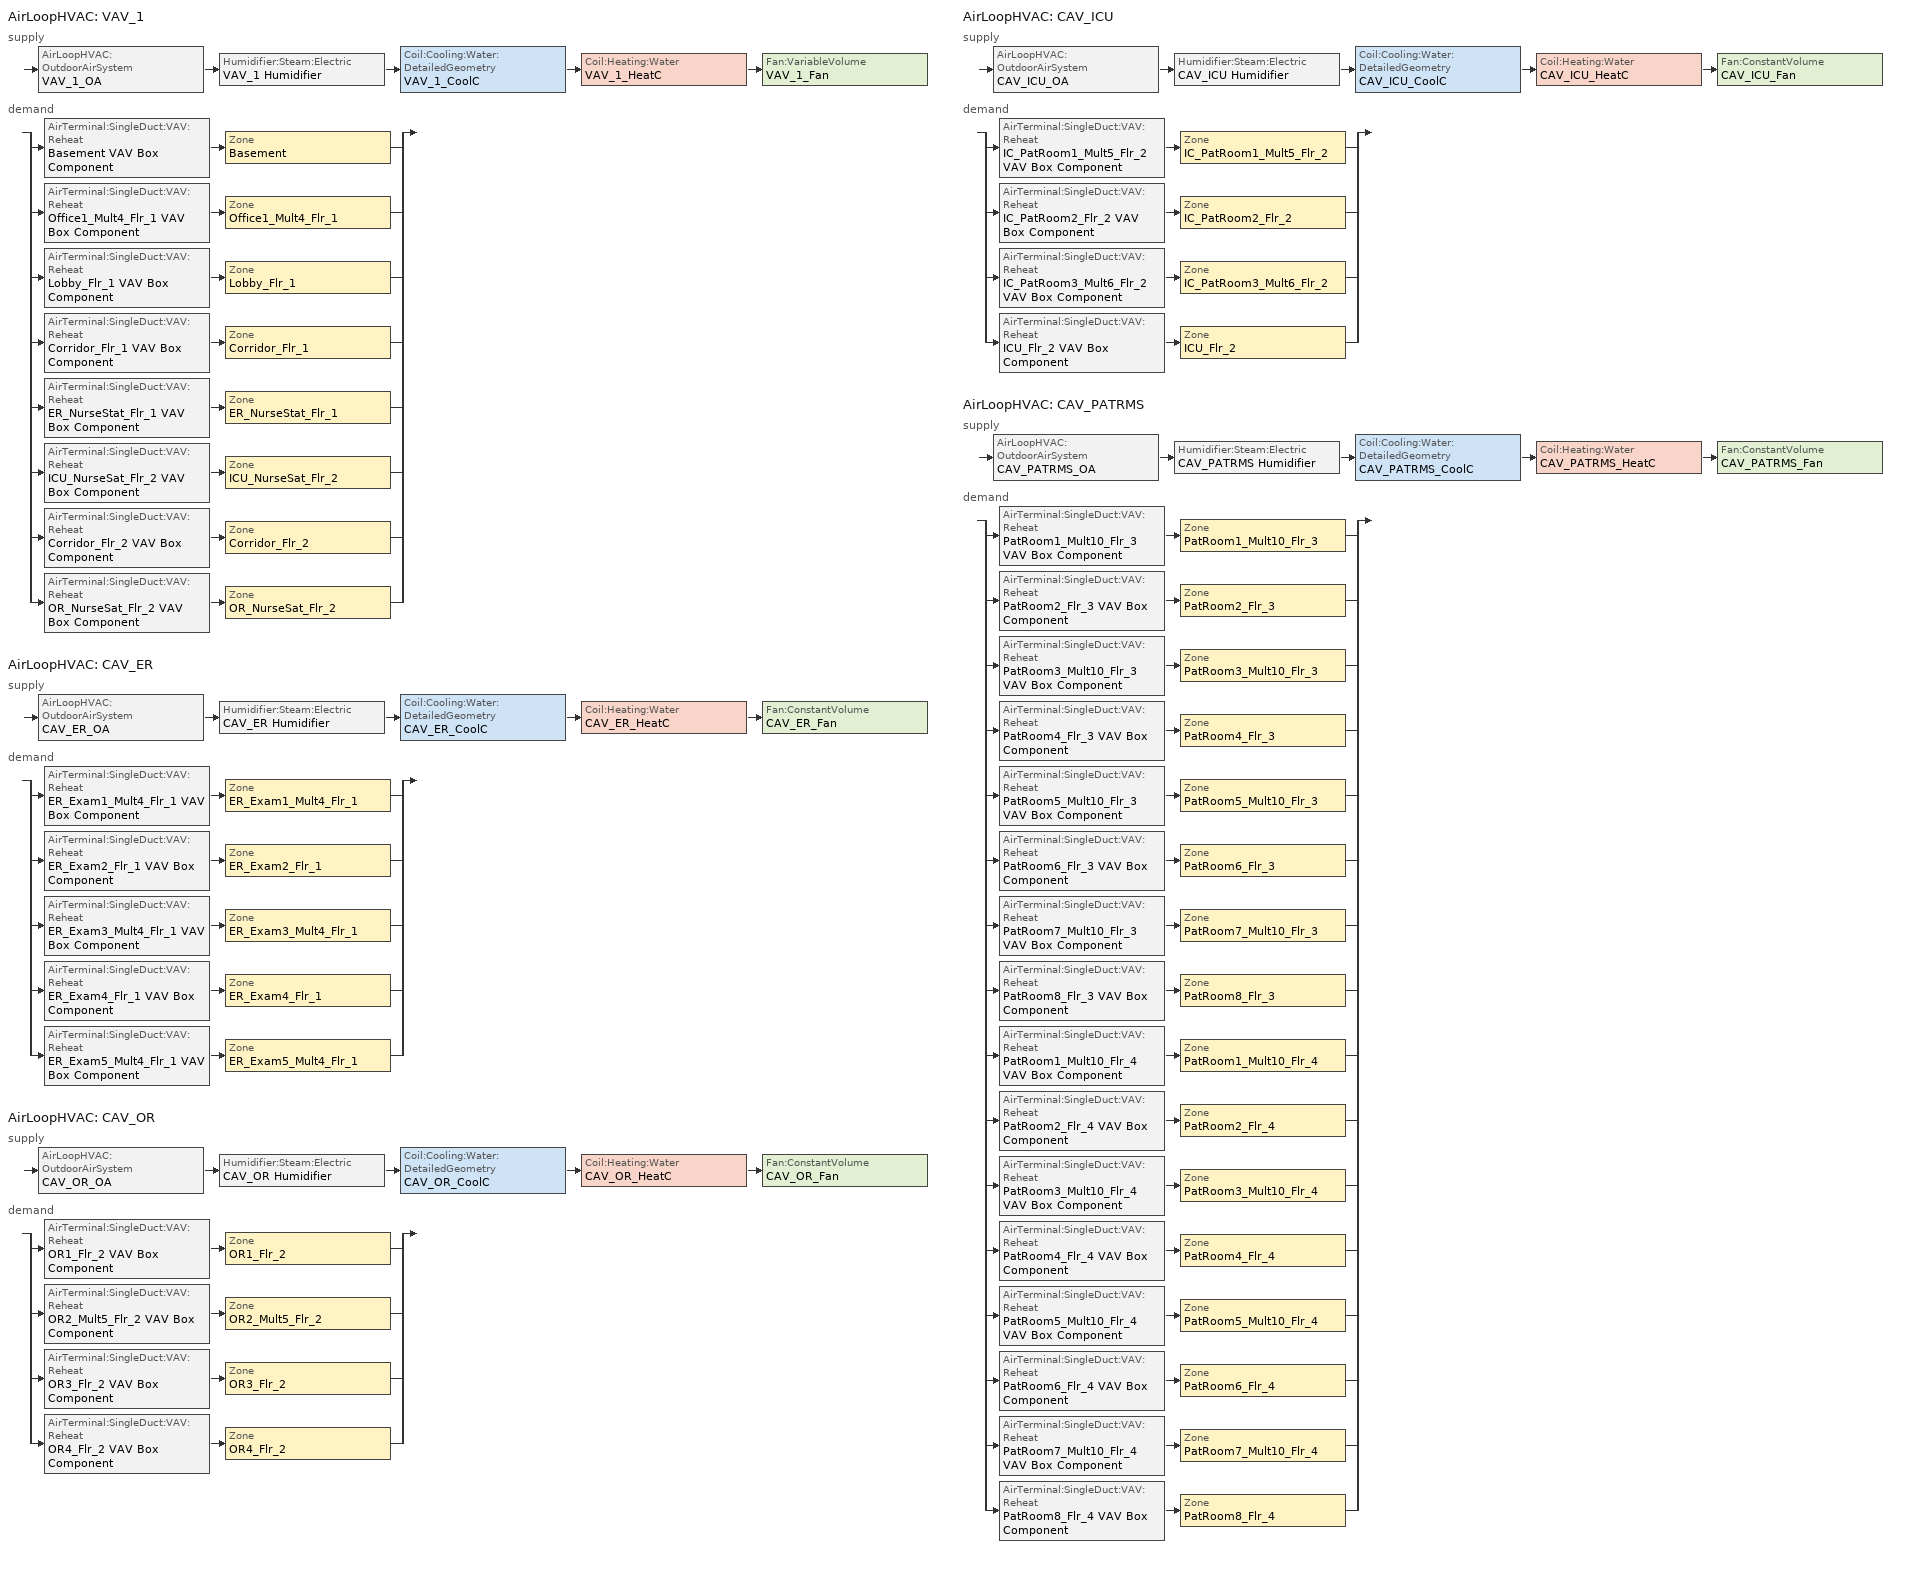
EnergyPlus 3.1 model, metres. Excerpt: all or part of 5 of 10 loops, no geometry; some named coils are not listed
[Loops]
AirLoopHVAC 'VAV_1'
 supply: AirLoopHVAC:OutdoorAirSystem 'VAV_1_OA' > Humidifier:Steam:Electric 'VAV_1 Humidifier' > Coil:Cooling:Water:DetailedGeometry 'VAV_1_CoolC' > Coil:Heating:Water 'VAV_1_HeatC' > Fan:VariableVolume 'VAV_1_Fan'
 demand: split
  | AirTerminal:SingleDuct:VAV:Reheat 'Basement VAV Box Component' > Zone 'Basement'
  | AirTerminal:SingleDuct:VAV:Reheat 'Office1_Mult4_Flr_1 VAV Box Component' > Zone 'Office1_Mult4_Flr_1'
  | AirTerminal:SingleDuct:VAV:Reheat 'Lobby_Flr_1 VAV Box Component' > Zone 'Lobby_Flr_1'
  | AirTerminal:SingleDuct:VAV:Reheat 'Corridor_Flr_1 VAV Box Component' > Zone 'Corridor_Flr_1'
  | AirTerminal:SingleDuct:VAV:Reheat 'ER_NurseStat_Flr_1 VAV Box Component' > Zone 'ER_NurseStat_Flr_1'
  | AirTerminal:SingleDuct:VAV:Reheat 'ICU_NurseSat_Flr_2 VAV Box Component' > Zone 'ICU_NurseSat_Flr_2'
  | AirTerminal:SingleDuct:VAV:Reheat 'Corridor_Flr_2 VAV Box Component' > Zone 'Corridor_Flr_2'
  | AirTerminal:SingleDuct:VAV:Reheat 'OR_NurseSat_Flr_2 VAV Box Component' > Zone 'OR_NurseSat_Flr_2'
AirLoopHVAC 'CAV_ER'
 supply: AirLoopHVAC:OutdoorAirSystem 'CAV_ER_OA' > Humidifier:Steam:Electric 'CAV_ER Humidifier' > Coil:Cooling:Water:DetailedGeometry 'CAV_ER_CoolC' > Coil:Heating:Water 'CAV_ER_HeatC' > Fan:ConstantVolume 'CAV_ER_Fan'
 demand: split
  | AirTerminal:SingleDuct:VAV:Reheat 'ER_Exam1_Mult4_Flr_1 VAV Box Component' > Zone 'ER_Exam1_Mult4_Flr_1'
  | AirTerminal:SingleDuct:VAV:Reheat 'ER_Exam2_Flr_1 VAV Box Component' > Zone 'ER_Exam2_Flr_1'
  | AirTerminal:SingleDuct:VAV:Reheat 'ER_Exam3_Mult4_Flr_1 VAV Box Component' > Zone 'ER_Exam3_Mult4_Flr_1'
  | AirTerminal:SingleDuct:VAV:Reheat 'ER_Exam4_Flr_1 VAV Box Component' > Zone 'ER_Exam4_Flr_1'
  | AirTerminal:SingleDuct:VAV:Reheat 'ER_Exam5_Mult4_Flr_1 VAV Box Component' > Zone 'ER_Exam5_Mult4_Flr_1'
AirLoopHVAC 'CAV_OR'
 supply: AirLoopHVAC:OutdoorAirSystem 'CAV_OR_OA' > Humidifier:Steam:Electric 'CAV_OR Humidifier' > Coil:Cooling:Water:DetailedGeometry 'CAV_OR_CoolC' > Coil:Heating:Water 'CAV_OR_HeatC' > Fan:ConstantVolume 'CAV_OR_Fan'
 demand: split
  | AirTerminal:SingleDuct:VAV:Reheat 'OR1_Flr_2 VAV Box Component' > Zone 'OR1_Flr_2'
  | AirTerminal:SingleDuct:VAV:Reheat 'OR2_Mult5_Flr_2 VAV Box Component' > Zone 'OR2_Mult5_Flr_2'
  | AirTerminal:SingleDuct:VAV:Reheat 'OR3_Flr_2 VAV Box Component' > Zone 'OR3_Flr_2'
  | AirTerminal:SingleDuct:VAV:Reheat 'OR4_Flr_2 VAV Box Component' > Zone 'OR4_Flr_2'
AirLoopHVAC 'CAV_ICU'
 supply: AirLoopHVAC:OutdoorAirSystem 'CAV_ICU_OA' > Humidifier:Steam:Electric 'CAV_ICU Humidifier' > Coil:Cooling:Water:DetailedGeometry 'CAV_ICU_CoolC' > Coil:Heating:Water 'CAV_ICU_HeatC' > Fan:ConstantVolume 'CAV_ICU_Fan'
 demand: split
  | AirTerminal:SingleDuct:VAV:Reheat 'IC_PatRoom1_Mult5_Flr_2 VAV Box Component' > Zone 'IC_PatRoom1_Mult5_Flr_2'
  | AirTerminal:SingleDuct:VAV:Reheat 'IC_PatRoom2_Flr_2 VAV Box Component' > Zone 'IC_PatRoom2_Flr_2'
  | AirTerminal:SingleDuct:VAV:Reheat 'IC_PatRoom3_Mult6_Flr_2 VAV Box Component' > Zone 'IC_PatRoom3_Mult6_Flr_2'
  | AirTerminal:SingleDuct:VAV:Reheat 'ICU_Flr_2 VAV Box Component' > Zone 'ICU_Flr_2'
AirLoopHVAC 'CAV_PATRMS'
 supply: AirLoopHVAC:OutdoorAirSystem 'CAV_PATRMS_OA' > Humidifier:Steam:Electric 'CAV_PATRMS Humidifier' > Coil:Cooling:Water:DetailedGeometry 'CAV_PATRMS_CoolC' > Coil:Heating:Water 'CAV_PATRMS_HeatC' > Fan:ConstantVolume 'CAV_PATRMS_Fan'
 demand: split
  | AirTerminal:SingleDuct:VAV:Reheat 'PatRoom1_Mult10_Flr_3 VAV Box Component' > Zone 'PatRoom1_Mult10_Flr_3'
  | AirTerminal:SingleDuct:VAV:Reheat 'PatRoom2_Flr_3 VAV Box Component' > Zone 'PatRoom2_Flr_3'
  | AirTerminal:SingleDuct:VAV:Reheat 'PatRoom3_Mult10_Flr_3 VAV Box Component' > Zone 'PatRoom3_Mult10_Flr_3'
  | AirTerminal:SingleDuct:VAV:Reheat 'PatRoom4_Flr_3 VAV Box Component' > Zone 'PatRoom4_Flr_3'
  | AirTerminal:SingleDuct:VAV:Reheat 'PatRoom5_Mult10_Flr_3 VAV Box Component' > Zone 'PatRoom5_Mult10_Flr_3'
  | AirTerminal:SingleDuct:VAV:Reheat 'PatRoom6_Flr_3 VAV Box Component' > Zone 'PatRoom6_Flr_3'
  | AirTerminal:SingleDuct:VAV:Reheat 'PatRoom7_Mult10_Flr_3 VAV Box Component' > Zone 'PatRoom7_Mult10_Flr_3'
  | AirTerminal:SingleDuct:VAV:Reheat 'PatRoom8_Flr_3 VAV Box Component' > Zone 'PatRoom8_Flr_3'
  | AirTerminal:SingleDuct:VAV:Reheat 'PatRoom1_Mult10_Flr_4 VAV Box Component' > Zone 'PatRoom1_Mult10_Flr_4'
  | AirTerminal:SingleDuct:VAV:Reheat 'PatRoom2_Flr_4 VAV Box Component' > Zone 'PatRoom2_Flr_4'
  | AirTerminal:SingleDuct:VAV:Reheat 'PatRoom3_Mult10_Flr_4 VAV Box Component' > Zone 'PatRoom3_Mult10_Flr_4'
  | AirTerminal:SingleDuct:VAV:Reheat 'PatRoom4_Flr_4 VAV Box Component' > Zone 'PatRoom4_Flr_4'
  | AirTerminal:SingleDuct:VAV:Reheat 'PatRoom5_Mult10_Flr_4 VAV Box Component' > Zone 'PatRoom5_Mult10_Flr_4'
  | AirTerminal:SingleDuct:VAV:Reheat 'PatRoom6_Flr_4 VAV Box Component' > Zone 'PatRoom6_Flr_4'
  | AirTerminal:SingleDuct:VAV:Reheat 'PatRoom7_Mult10_Flr_4 VAV Box Component' > Zone 'PatRoom7_Mult10_Flr_4'
  | AirTerminal:SingleDuct:VAV:Reheat 'PatRoom8_Flr_4 VAV Box Component' > Zone 'PatRoom8_Flr_4'
[ComponentCost:LineItem]
Name | Line Item Type | Item | Cost per Each | Quantity | Cost per Unit of Output Capacity
People:Basement | General | Basement | 1 | 100.5884
LIGHTING EQUIP:Basement | Lights | Basement |  |  | 1
ElectricEquipment:Basement:MiscPlug | General | Basement | 1 | 30.1765
Infiltration:ER_Exam1_Mult4_Flr_1 | General | ER_Exam1_Mult4_Flr_1 | 1 | 0.0317
People:ER_Exam1_Mult4_Flr_1 | General | ER_Exam1_Mult4_Flr_1 | 1 | 8.0045
LIGHTING EQUIP:ER_Exam1_Mult4_Flr_1 | Lights | ER_Exam1_Mult4_Flr_1 |  |  | 1
ElectricEquipment:ER_Exam1_Mult4_Flr_1:MiscPlug | General | ER_Exam1_Mult4_Flr_1 | 1 | 3.5987
Infiltration:ER_Exam2_Flr_1 | General | ER_Exam2_Flr_1 | 1 | 0.0139
People:ER_Exam2_Flr_1 | General | ER_Exam2_Flr_1 | 1 | 2.0011
LIGHTING EQUIP:ER_Exam2_Flr_1 | Lights | ER_Exam2_Flr_1 |  |  | 1
ElectricEquipment:ER_Exam2_Flr_1:MiscPlug | General | ER_Exam2_Flr_1 | 1 | 0.8997
Infiltration:ER_Exam3_Mult4_Flr_1 | General | ER_Exam3_Mult4_Flr_1 | 1 | 0.0238
People:ER_Exam3_Mult4_Flr_1 | General | ER_Exam3_Mult4_Flr_1 | 1 | 8.0045
LIGHTING EQUIP:ER_Exam3_Mult4_Flr_1 | Lights | ER_Exam3_Mult4_Flr_1 |  |  | 1
ElectricEquipment:ER_Exam3_Mult4_Flr_1:MiscPlug | General | ER_Exam3_Mult4_Flr_1 | 1 | 3.5987
Infiltration:ER_Exam4_Flr_1 | General | ER_Exam4_Flr_1 | 1 | 0.0139
People:ER_Exam4_Flr_1 | General | ER_Exam4_Flr_1 | 1 | 2.0011
LIGHTING EQUIP:ER_Exam4_Flr_1 | Lights | ER_Exam4_Flr_1 |  |  | 1
ElectricEquipment:ER_Exam4_Flr_1:MiscPlug | General | ER_Exam4_Flr_1 | 1 | 0.8997
Infiltration:ER_Exam5_Mult4_Flr_1 | General | ER_Exam5_Mult4_Flr_1 | 1 | 0.0317
People:ER_Exam5_Mult4_Flr_1 | General | ER_Exam5_Mult4_Flr_1 | 1 | 8.0045
LIGHTING EQUIP:ER_Exam5_Mult4_Flr_1 | Lights | ER_Exam5_Mult4_Flr_1 |  |  | 1
ElectricEquipment:ER_Exam5_Mult4_Flr_1:MiscPlug | General | ER_Exam5_Mult4_Flr_1 | 1 | 3.5987
Infiltration:Office1_Mult4_Flr_1 | General | Office1_Mult4_Flr_1 | 1 | 0.0159
People:Office1_Mult4_Flr_1 | General | Office1_Mult4_Flr_1 | 1 | 3.9967
LIGHTING EQUIP:Office1_Mult4_Flr_1 | Lights | Office1_Mult4_Flr_1 |  |  | 1
ElectricEquipment:Office1_Mult4_Flr_1:MiscPlug | General | Office1_Mult4_Flr_1 | 1 | 0.4498
Infiltration:Lobby_Flr_1 | General | Lobby_Flr_1 | 1 | 0.1224
People:Lobby_Flr_1 | General | Lobby_Flr_1 | 1 | 79.3448
LIGHTING EQUIP:Lobby_Flr_1 | Lights | Lobby_Flr_1 |  |  | 1
ElectricEquipment:Lobby_Flr_1:MiscPlug | General | Lobby_Flr_1 | 1 | 1.5928
Infiltration:Corridor_Flr_1 | General | Corridor_Flr_1 | 1 | 0.027
People:Corridor_Flr_1 | General | Corridor_Flr_1 | 1 | 6.1455
LIGHTING EQUIP:Corridor_Flr_1 | Lights | Corridor_Flr_1 |  |  | 1
Infiltration:ER_NurseStat_Flr_1 | General | ER_NurseStat_Flr_1 | 1 | 0.0293
People:ER_NurseStat_Flr_1 | General | ER_NurseStat_Flr_1 | 1 | 26.5656
LIGHTING EQUIP:ER_NurseStat_Flr_1 | Lights | ER_NurseStat_Flr_1 |  |  | 1
ElectricEquipment:ER_NurseStat_Flr_1:MiscPlug | General | ER_NurseStat_Flr_1 | 1 | 9.9714
Infiltration:OR1_Flr_2 | General | OR1_Flr_2 | 1 | 0.0198
People:OR1_Flr_2; ElectricEquipment:OR1_Flr_2:MiscPlug | General | OR1_Flr_2 | 1 | 2.9989
LIGHTING EQUIP:OR1_Flr_2 | Lights | OR1_Flr_2 |  |  | 1
Infiltration:OR2_Mult5_Flr_2 | General | OR2_Mult5_Flr_2 | 1 | 0.0397
People:OR2_Mult5_Flr_2; ElectricEquipment:OR2_Mult5_Flr_2:MiscPlug | General | OR2_Mult5_Flr_2 | 1 | 14.9946
LIGHTING EQUIP:OR2_Mult5_Flr_2 | Lights | OR2_Mult5_Flr_2 |  |  | 1
Infiltration:OR3_Flr_2 | General | OR3_Flr_2 | 1 | 0.0119
People:OR3_Flr_2; ElectricEquipment:OR3_Flr_2:MiscPlug | General | OR3_Flr_2 | 1 | 2.9989
LIGHTING EQUIP:OR3_Flr_2 | Lights | OR3_Flr_2 |  |  | 1
People:OR4_Flr_2; ElectricEquipment:OR4_Flr_2:MiscPlug | General | OR4_Flr_2 | 1 | 11.9956
LIGHTING EQUIP:OR4_Flr_2 | Lights | OR4_Flr_2 |  |  | 1
Infiltration:IC_PatRoom1_Mult5_Flr_2 | General | IC_PatRoom1_Mult5_Flr_2 | 1 | 0.0297
People:IC_PatRoom1_Mult5_Flr_2 | General | IC_PatRoom1_Mult5_Flr_2 | 1 | 10.0022
LIGHTING EQUIP:IC_PatRoom1_Mult5_Flr_2 | Lights | IC_PatRoom1_Mult5_Flr_2 |  |  | 1
ElectricEquipment:IC_PatRoom1_Mult5_Flr_2:MiscPlug | General | IC_PatRoom1_Mult5_Flr_2 | 1 | 1.1246
Infiltration:IC_PatRoom2_Flr_2 | General | IC_PatRoom2_Flr_2 | 1 | 0.0139
People:IC_PatRoom2_Flr_2 | General | IC_PatRoom2_Flr_2 | 1 | 2.0011
LIGHTING EQUIP:IC_PatRoom2_Flr_2 | Lights | IC_PatRoom2_Flr_2 |  |  | 1
ElectricEquipment:IC_PatRoom2_Flr_2:MiscPlug | General | IC_PatRoom2_Flr_2 | 1 | 0.2999
Infiltration:IC_PatRoom3_Mult6_Flr_2 | General | IC_PatRoom3_Mult6_Flr_2 | 1 | 0.0357
People:IC_PatRoom3_Mult6_Flr_2 | General | IC_PatRoom3_Mult6_Flr_2 | 1 | 12.0026
LIGHTING EQUIP:IC_PatRoom3_Mult6_Flr_2 | Lights | IC_PatRoom3_Mult6_Flr_2 |  |  | 1
ElectricEquipment:IC_PatRoom3_Mult6_Flr_2:MiscPlug | General | IC_PatRoom3_Mult6_Flr_2 | 1 | 1.3495
Infiltration:ICU_Flr_2 | General | ICU_Flr_2 | 1 | 0.0659
People:ICU_Flr_2 | General | ICU_Flr_2 | 1 | 13.2862
LIGHTING EQUIP:ICU_Flr_2 | Lights | ICU_Flr_2 |  |  | 1
ElectricEquipment:ICU_Flr_2:MiscPlug | General | ICU_Flr_2 | 1 | 6.6493
People:ICU_NurseSat_Flr_2 | General | ICU_NurseSat_Flr_2 | 1 | 35.9797
LIGHTING EQUIP:ICU_NurseSat_Flr_2 | Lights | ICU_NurseSat_Flr_2 |  |  | 1
ElectricEquipment:ICU_NurseSat_Flr_2:MiscPlug | General | ICU_NurseSat_Flr_2 | 1 | 7.1959
Infiltration:Corridor_Flr_2 | General | Corridor_Flr_2 | 1 | 0.027
People:Corridor_Flr_2 | General | Corridor_Flr_2 | 1 | 6.1455
LIGHTING EQUIP:Corridor_Flr_2 | Lights | Corridor_Flr_2 |  |  | 1
Infiltration:OR_NurseSat_Flr_2 | General | OR_NurseSat_Flr_2 | 1 | 0.06
People:OR_NurseSat_Flr_2 | General | OR_NurseSat_Flr_2 | 1 | 54.4802
LIGHTING EQUIP:OR_NurseSat_Flr_2 | Lights | OR_NurseSat_Flr_2 |  |  | 1
ElectricEquipment:OR_NurseSat_Flr_2:MiscPlug | General | OR_NurseSat_Flr_2 | 1 | 8.172
Infiltration:PatRoom1_Mult10_Flr_3 | General | PatRoom1_Mult10_Flr_3 | 1 | 0.0595
People:PatRoom1_Mult10_Flr_3 | General | PatRoom1_Mult10_Flr_3 | 1 | 15.0085
LIGHTING EQUIP:PatRoom1_Mult10_Flr_3 | Lights | PatRoom1_Mult10_Flr_3 |  |  | 1
ElectricEquipment:PatRoom1_Mult10_Flr_3:MiscPlug | General | PatRoom1_Mult10_Flr_3 | 1 | 2.2492
Infiltration:PatRoom2_Flr_3 | General | PatRoom2_Flr_3 | 1 | 0.0157
People:PatRoom2_Flr_3 | General | PatRoom2_Flr_3 | 1 | 1.5015
LIGHTING EQUIP:PatRoom2_Flr_3 | Lights | PatRoom2_Flr_3 |  |  | 1
ElectricEquipment:PatRoom2_Flr_3:MiscPlug | General | PatRoom2_Flr_3 | 1 | 0.3749
Infiltration:PatRoom3_Mult10_Flr_3 | General | PatRoom3_Mult10_Flr_3 | 1 | 0.0575
People:PatRoom3_Mult10_Flr_3 | General | PatRoom3_Mult10_Flr_3 | 1 | 14.9945
LIGHTING EQUIP:PatRoom3_Mult10_Flr_3 | Lights | PatRoom3_Mult10_Flr_3 |  |  | 1
ElectricEquipment:PatRoom3_Mult10_Flr_3:MiscPlug | General | PatRoom3_Mult10_Flr_3 | 1 | 2.1744
Infiltration:PatRoom4_Flr_3 | General | PatRoom4_Flr_3 | 1 | 0.0157
People:PatRoom4_Flr_3 | General | PatRoom4_Flr_3 | 1 | 1.5015
LIGHTING EQUIP:PatRoom4_Flr_3 | Lights | PatRoom4_Flr_3 |  |  | 1
ElectricEquipment:PatRoom4_Flr_3:MiscPlug | General | PatRoom4_Flr_3 | 1 | 0.3749
Infiltration:PatRoom5_Mult10_Flr_3 | General | PatRoom5_Mult10_Flr_3 | 1 | 0.0595
People:PatRoom5_Mult10_Flr_3 | General | PatRoom5_Mult10_Flr_3 | 1 | 15.0085
LIGHTING EQUIP:PatRoom5_Mult10_Flr_3 | Lights | PatRoom5_Mult10_Flr_3 |  |  | 1
ElectricEquipment:PatRoom5_Mult10_Flr_3:MiscPlug | General | PatRoom5_Mult10_Flr_3 | 1 | 2.2492
Infiltration:PatRoom6_Flr_3 | General | PatRoom6_Flr_3 | 1 | 0.0139
People:PatRoom6_Flr_3 | General | PatRoom6_Flr_3 | 1 | 1.4995
LIGHTING EQUIP:PatRoom6_Flr_3 | Lights | PatRoom6_Flr_3 |  |  | 1
ElectricEquipment:PatRoom6_Flr_3:MiscPlug | General | PatRoom6_Flr_3 | 1 | 0.2999
Infiltration:PatRoom7_Mult10_Flr_3 | General | PatRoom7_Mult10_Flr_3 | 1 | 0.0575
People:PatRoom7_Mult10_Flr_3 | General | PatRoom7_Mult10_Flr_3 | 1 | 14.9945
LIGHTING EQUIP:PatRoom7_Mult10_Flr_3 | Lights | PatRoom7_Mult10_Flr_3 |  |  | 1
ElectricEquipment:PatRoom7_Mult10_Flr_3:MiscPlug | General | PatRoom7_Mult10_Flr_3 | 1 | 2.1744
Infiltration:PatRoom8_Flr_3 | General | PatRoom8_Flr_3 | 1 | 0.0139
People:PatRoom8_Flr_3 | General | PatRoom8_Flr_3 | 1 | 1.4995
LIGHTING EQUIP:PatRoom8_Flr_3 | Lights | PatRoom8_Flr_3 |  |  | 1
ElectricEquipment:PatRoom8_Flr_3:MiscPlug | General | PatRoom8_Flr_3 | 1 | 0.2999
Infiltration:PatRoom1_Mult10_Flr_4 | General | PatRoom1_Mult10_Flr_4 | 1 | 0.0595
People:PatRoom1_Mult10_Flr_4 | General | PatRoom1_Mult10_Flr_4 | 1 | 15.0085
LIGHTING EQUIP:PatRoom1_Mult10_Flr_4 | Lights | PatRoom1_Mult10_Flr_4 |  |  | 1
ElectricEquipment:PatRoom1_Mult10_Flr_4:MiscPlug | General | PatRoom1_Mult10_Flr_4 | 1 | 2.2492
Infiltration:PatRoom2_Flr_4 | General | PatRoom2_Flr_4 | 1 | 0.0157
People:PatRoom2_Flr_4 | General | PatRoom2_Flr_4 | 1 | 1.5015
LIGHTING EQUIP:PatRoom2_Flr_4 | Lights | PatRoom2_Flr_4 |  |  | 1
ElectricEquipment:PatRoom2_Flr_4:MiscPlug | General | PatRoom2_Flr_4 | 1 | 0.3749
Infiltration:PatRoom3_Mult10_Flr_4 | General | PatRoom3_Mult10_Flr_4 | 1 | 0.0575
People:PatRoom3_Mult10_Flr_4 | General | PatRoom3_Mult10_Flr_4 | 1 | 14.9945
LIGHTING EQUIP:PatRoom3_Mult10_Flr_4 | Lights | PatRoom3_Mult10_Flr_4 |  |  | 1
ElectricEquipment:PatRoom3_Mult10_Flr_4:MiscPlug | General | PatRoom3_Mult10_Flr_4 | 1 | 2.1744
Infiltration:PatRoom4_Flr_4 | General | PatRoom4_Flr_4 | 1 | 0.0157
People:PatRoom4_Flr_4 | General | PatRoom4_Flr_4 | 1 | 1.5015
LIGHTING EQUIP:PatRoom4_Flr_4 | Lights | PatRoom4_Flr_4 |  |  | 1
ElectricEquipment:PatRoom4_Flr_4:MiscPlug | General | PatRoom4_Flr_4 | 1 | 0.3749
Infiltration:PatRoom5_Mult10_Flr_4 | General | PatRoom5_Mult10_Flr_4 | 1 | 0.0595
People:PatRoom5_Mult10_Flr_4 | General | PatRoom5_Mult10_Flr_4 | 1 | 15.0085
LIGHTING EQUIP:PatRoom5_Mult10_Flr_4 | Lights | PatRoom5_Mult10_Flr_4 |  |  | 1
ElectricEquipment:PatRoom5_Mult10_Flr_4:MiscPlug | General | PatRoom5_Mult10_Flr_4 | 1 | 2.2492
Infiltration:PatRoom6_Flr_4 | General | PatRoom6_Flr_4 | 1 | 0.0139
People:PatRoom6_Flr_4 | General | PatRoom6_Flr_4 | 1 | 1.4995
LIGHTING EQUIP:PatRoom6_Flr_4 | Lights | PatRoom6_Flr_4 |  |  | 1
ElectricEquipment:PatRoom6_Flr_4:MiscPlug | General | PatRoom6_Flr_4 | 1 | 0.2999
Infiltration:PatRoom7_Mult10_Flr_4 | General | PatRoom7_Mult10_Flr_4 | 1 | 0.0575
People:PatRoom7_Mult10_Flr_4 | General | PatRoom7_Mult10_Flr_4 | 1 | 14.9945
LIGHTING EQUIP:PatRoom7_Mult10_Flr_4 | Lights | PatRoom7_Mult10_Flr_4 |  |  | 1
ElectricEquipment:PatRoom7_Mult10_Flr_4:MiscPlug | General | PatRoom7_Mult10_Flr_4 | 1 | 2.1744
Infiltration:PatRoom8_Flr_4 | General | PatRoom8_Flr_4 | 1 | 0.0139
People:PatRoom8_Flr_4 | General | PatRoom8_Flr_4 | 1 | 1.4995
LIGHTING EQUIP:PatRoom8_Flr_4 | Lights | PatRoom8_Flr_4 |  |  | 1
ElectricEquipment:PatRoom8_Flr_4:MiscPlug | General | PatRoom8_Flr_4 | 1 | 0.2999
[Sizing:Zone] Zone Cooling Design Supply Air Temperature {C}=14; Zone Heating Design Supply Air Temperature {C}=40; Zone Cooling Design Supply Air Humidity Ratio {kg-H20/kg-air}=0.0085; Zone Heating Design Supply Air Humidity Ratio {kg-H20/kg-air}=0.008; Outdoor Air Method=Flow/Zone; Outside Air Flow per Zone Floor Area {(m3/s)/m2}=0; Cooling Design Air Flow Method {Flow/Zone | DesignDay | DesignDayWithLimit}=DesignDayWithLimit; Cooling Minimum Air Flow Fraction=0; Heating Design Air Flow Method {Flow/Zone | DesignDay}=DesignDay; Heating Design Air Flow Rate=0
Name | Outside Air Flow per Zone {m3/s} | Cooling Minimum Air Flow
Basement | 1.00588 | 0
ER_Exam1_Mult4_Flr_1; ER_Exam2_Flr_1; ER_Exam3_Mult4_Flr_1; ER_Exam4_Flr_1; ER_Exam5_Mult4_Flr_1 | 0.0660889 | 0.396533
Office1_Mult4_Flr_1 | 0.00999172 | 0
Lobby_Flr_1 | 0.793448 | 0
Corridor_Flr_1; Corridor_Flr_2 | 0.142258 | 0
ER_NurseStat_Flr_1 | 2.92997 | 0
OR1_Flr_2; OR2_Mult5_Flr_2; OR3_Flr_2 | 0.198258 | 0.991292
OR4_Flr_2 | 0.793083 | 3.96542
IC_PatRoom1_Mult5_Flr_2; IC_PatRoom3_Mult6_Flr_2; PatRoom1_Mult10_Flr_3; PatRoom5_Mult10_Flr_3; PatRoom1_Mult10_Flr_4; PatRoom5_Mult10_Flr_4 | 0.0495611 | 0.148683
IC_PatRoom2_Flr_2; PatRoom6_Flr_3; PatRoom8_Flr_3; PatRoom6_Flr_4; PatRoom8_Flr_4 | 0.0660889 | 0.198267
ICU_Flr_2 | 1.46535 | 4.39605
ICU_NurseSat_Flr_2 | 0.359797 | 0
OR_NurseSat_Flr_2 | 0.544802 | 0
PatRoom2_Flr_3; PatRoom4_Flr_3; PatRoom2_Flr_4; PatRoom4_Flr_4 | 0.0826167 | 0.24785
PatRoom3_Mult10_Flr_3; PatRoom7_Mult10_Flr_3; PatRoom3_Mult10_Flr_4; PatRoom7_Mult10_Flr_4 | 0.0479222 | 0.143767
[ZoneControl:Thermostat] Control Type Schedule=Dual Zone Control Type Sched
Name | Zone | Control 1
Basement Thermostat | Basement | Basement DualSPSched
ER_Exam1_Mult4_Flr_1 Thermostat | ER_Exam1_Mult4_Flr_1 | ER_Exam1_Mult4_Flr_1 DualSPSched
ER_Exam2_Flr_1 Thermostat | ER_Exam2_Flr_1 | ER_Exam2_Flr_1 DualSPSched
ER_Exam3_Mult4_Flr_1 Thermostat | ER_Exam3_Mult4_Flr_1 | ER_Exam3_Mult4_Flr_1 DualSPSched
ER_Exam4_Flr_1 Thermostat | ER_Exam4_Flr_1 | ER_Exam4_Flr_1 DualSPSched
ER_Exam5_Mult4_Flr_1 Thermostat | ER_Exam5_Mult4_Flr_1 | ER_Exam5_Mult4_Flr_1 DualSPSched
Office1_Mult4_Flr_1 Thermostat | Office1_Mult4_Flr_1 | Office1_Mult4_Flr_1 DualSPSched
Lobby_Flr_1 Thermostat | Lobby_Flr_1 | Lobby_Flr_1 DualSPSched
Corridor_Flr_1 Thermostat | Corridor_Flr_1 | Corridor_Flr_1 DualSPSched
ER_NurseStat_Flr_1 Thermostat | ER_NurseStat_Flr_1 | ER_NurseStat_Flr_1 DualSPSched
OR1_Flr_2 Thermostat | OR1_Flr_2 | OR1_Flr_2 DualSPSched
OR2_Mult5_Flr_2 Thermostat | OR2_Mult5_Flr_2 | OR2_Mult5_Flr_2 DualSPSched
OR3_Flr_2 Thermostat | OR3_Flr_2 | OR3_Flr_2 DualSPSched
OR4_Flr_2 Thermostat | OR4_Flr_2 | OR4_Flr_2 DualSPSched
IC_PatRoom1_Mult5_Flr_2 Thermostat | IC_PatRoom1_Mult5_Flr_2 | IC_PatRoom1_Mult5_Flr_2 DualSPSched
IC_PatRoom2_Flr_2 Thermostat | IC_PatRoom2_Flr_2 | IC_PatRoom2_Flr_2 DualSPSched
IC_PatRoom3_Mult6_Flr_2 Thermostat | IC_PatRoom3_Mult6_Flr_2 | IC_PatRoom3_Mult6_Flr_2 DualSPSched
ICU_Flr_2 Thermostat | ICU_Flr_2 | ICU_Flr_2 DualSPSched
ICU_NurseSat_Flr_2 Thermostat | ICU_NurseSat_Flr_2 | ICU_NurseSat_Flr_2 DualSPSched
Corridor_Flr_2 Thermostat | Corridor_Flr_2 | Corridor_Flr_2 DualSPSched
OR_NurseSat_Flr_2 Thermostat | OR_NurseSat_Flr_2 | OR_NurseSat_Flr_2 DualSPSched
PatRoom1_Mult10_Flr_3 Thermostat | PatRoom1_Mult10_Flr_3 | PatRoom1_Mult10_Flr_3 DualSPSched
PatRoom2_Flr_3 Thermostat | PatRoom2_Flr_3 | PatRoom2_Flr_3 DualSPSched
PatRoom3_Mult10_Flr_3 Thermostat | PatRoom3_Mult10_Flr_3 | PatRoom3_Mult10_Flr_3 DualSPSched
PatRoom4_Flr_3 Thermostat | PatRoom4_Flr_3 | PatRoom4_Flr_3 DualSPSched
PatRoom5_Mult10_Flr_3 Thermostat | PatRoom5_Mult10_Flr_3 | PatRoom5_Mult10_Flr_3 DualSPSched
PatRoom6_Flr_3 Thermostat | PatRoom6_Flr_3 | PatRoom6_Flr_3 DualSPSched
PatRoom7_Mult10_Flr_3 Thermostat | PatRoom7_Mult10_Flr_3 | PatRoom7_Mult10_Flr_3 DualSPSched
PatRoom8_Flr_3 Thermostat | PatRoom8_Flr_3 | PatRoom8_Flr_3 DualSPSched
PatRoom1_Mult10_Flr_4 Thermostat | PatRoom1_Mult10_Flr_4 | PatRoom1_Mult10_Flr_4 DualSPSched
PatRoom2_Flr_4 Thermostat | PatRoom2_Flr_4 | PatRoom2_Flr_4 DualSPSched
PatRoom3_Mult10_Flr_4 Thermostat | PatRoom3_Mult10_Flr_4 | PatRoom3_Mult10_Flr_4 DualSPSched
PatRoom4_Flr_4 Thermostat | PatRoom4_Flr_4 | PatRoom4_Flr_4 DualSPSched
PatRoom5_Mult10_Flr_4 Thermostat | PatRoom5_Mult10_Flr_4 | PatRoom5_Mult10_Flr_4 DualSPSched
PatRoom6_Flr_4 Thermostat | PatRoom6_Flr_4 | PatRoom6_Flr_4 DualSPSched
PatRoom7_Mult10_Flr_4 Thermostat | PatRoom7_Mult10_Flr_4 | PatRoom7_Mult10_Flr_4 DualSPSched
PatRoom8_Flr_4 Thermostat | PatRoom8_Flr_4 | PatRoom8_Flr_4 DualSPSched
[ThermostatSetpoint:DualSetpoint] Heating Setpoint Temperature Schedule=HTGSETP_SCH; Cooling Setpoint Temperature Schedule=CLGSETP_SCH
Basement DualSPSched; ER_Exam1_Mult4_Flr_1 DualSPSched; ER_Exam2_Flr_1 DualSPSched; ER_Exam3_Mult4_Flr_1 DualSPSched; ER_Exam4_Flr_1 DualSPSched; ER_Exam5_Mult4_Flr_1 DualSPSched; Office1_Mult4_Flr_1 DualSPSched; Lobby_Flr_1 DualSPSched; Corridor_Flr_1 DualSPSched; ER_NurseStat_Flr_1 DualSPSched; OR1_Flr_2 DualSPSched; OR2_Mult5_Flr_2 DualSPSched; OR3_Flr_2 DualSPSched; OR4_Flr_2 DualSPSched; IC_PatRoom1_Mult5_Flr_2 DualSPSched; IC_PatRoom2_Flr_2 DualSPSched; IC_PatRoom3_Mult6_Flr_2 DualSPSched; ICU_Flr_2 DualSPSched; ICU_NurseSat_Flr_2 DualSPSched; Corridor_Flr_2 DualSPSched; OR_NurseSat_Flr_2 DualSPSched; PatRoom1_Mult10_Flr_3 DualSPSched; PatRoom2_Flr_3 DualSPSched; PatRoom3_Mult10_Flr_3 DualSPSched; PatRoom4_Flr_3 DualSPSched; PatRoom5_Mult10_Flr_3 DualSPSched; PatRoom6_Flr_3 DualSPSched; PatRoom7_Mult10_Flr_3 DualSPSched; PatRoom8_Flr_3 DualSPSched; PatRoom1_Mult10_Flr_4 DualSPSched; PatRoom2_Flr_4 DualSPSched; PatRoom3_Mult10_Flr_4 DualSPSched; PatRoom4_Flr_4 DualSPSched; PatRoom5_Mult10_Flr_4 DualSPSched; PatRoom6_Flr_4 DualSPSched; PatRoom7_Mult10_Flr_4 DualSPSched; PatRoom8_Flr_4 DualSPSched
[Zone equipment]
Basement: Basement VAV Box Component
ER_Exam1_Mult4_Flr_1: ER_Exam1_Mult4_Flr_1 VAV Box Component
ER_Exam2_Flr_1: ER_Exam2_Flr_1 VAV Box Component
ER_Exam3_Mult4_Flr_1: ER_Exam3_Mult4_Flr_1 VAV Box Component
ER_Exam4_Flr_1: ER_Exam4_Flr_1 VAV Box Component
ER_Exam5_Mult4_Flr_1: ER_Exam5_Mult4_Flr_1 VAV Box Component
Office1_Mult4_Flr_1: Office1_Mult4_Flr_1 VAV Box Component
Lobby_Flr_1: Lobby_Flr_1 VAV Box Component
Corridor_Flr_1: Corridor_Flr_1 VAV Box Component
ER_NurseStat_Flr_1: ER_NurseStat_Flr_1 VAV Box Component
OR1_Flr_2: OR1_Flr_2 VAV Box Component
OR2_Mult5_Flr_2: OR2_Mult5_Flr_2 VAV Box Component
OR3_Flr_2: OR3_Flr_2 VAV Box Component
OR4_Flr_2: OR4_Flr_2 VAV Box Component
IC_PatRoom1_Mult5_Flr_2: IC_PatRoom1_Mult5_Flr_2 VAV Box Component
IC_PatRoom2_Flr_2: IC_PatRoom2_Flr_2 VAV Box Component
IC_PatRoom3_Mult6_Flr_2: IC_PatRoom3_Mult6_Flr_2 VAV Box Component
ICU_Flr_2: ICU_Flr_2 VAV Box Component
ICU_NurseSat_Flr_2: ICU_NurseSat_Flr_2 VAV Box Component
Corridor_Flr_2: Corridor_Flr_2 VAV Box Component
OR_NurseSat_Flr_2: OR_NurseSat_Flr_2 VAV Box Component
PatRoom1_Mult10_Flr_3: PatRoom1_Mult10_Flr_3 VAV Box Component
PatRoom2_Flr_3: PatRoom2_Flr_3 VAV Box Component
PatRoom3_Mult10_Flr_3: PatRoom3_Mult10_Flr_3 VAV Box Component
PatRoom4_Flr_3: PatRoom4_Flr_3 VAV Box Component
PatRoom5_Mult10_Flr_3: PatRoom5_Mult10_Flr_3 VAV Box Component
PatRoom6_Flr_3: PatRoom6_Flr_3 VAV Box Component
PatRoom7_Mult10_Flr_3: PatRoom7_Mult10_Flr_3 VAV Box Component
PatRoom8_Flr_3: PatRoom8_Flr_3 VAV Box Component
PatRoom1_Mult10_Flr_4: PatRoom1_Mult10_Flr_4 VAV Box Component
PatRoom2_Flr_4: PatRoom2_Flr_4 VAV Box Component
PatRoom3_Mult10_Flr_4: PatRoom3_Mult10_Flr_4 VAV Box Component
PatRoom4_Flr_4: PatRoom4_Flr_4 VAV Box Component
PatRoom5_Mult10_Flr_4: PatRoom5_Mult10_Flr_4 VAV Box Component
PatRoom6_Flr_4: PatRoom6_Flr_4 VAV Box Component
PatRoom7_Mult10_Flr_4: PatRoom7_Mult10_Flr_4 VAV Box Component
PatRoom8_Flr_4: PatRoom8_Flr_4 VAV Box Component
[AirTerminal:SingleDuct:VAV:Reheat] Availability Schedule=ALWAYS_ON; Maximum Air Flow Rate {m3/s}=AUTOSIZE; Zone Minimum Air Flow Input Method=Constant; Maximum Hot Water or Steam Flow Rate {m3/s}=AUTOSIZE; Minimum Hot Water or Steam Flow Rate {m3/s}=0; Convergence Tolerance=0.001; Damper Heating Action=Normal
Name | Constant Minimum Air Flow Fraction | Reheat Coil
Basement VAV Box Component | 0.3 | Basement VAV Box Reheat Coil
ER_Exam1_Mult4_Flr_1 VAV Box Component | 1 | ER_Exam1_Mult4_Flr_1 VAV Box Reheat Coil
ER_Exam2_Flr_1 VAV Box Component | 1 | ER_Exam2_Flr_1 VAV Box Reheat Coil
ER_Exam3_Mult4_Flr_1 VAV Box Component | 1 | ER_Exam3_Mult4_Flr_1 VAV Box Reheat Coil
ER_Exam4_Flr_1 VAV Box Component | 1 | ER_Exam4_Flr_1 VAV Box Reheat Coil
ER_Exam5_Mult4_Flr_1 VAV Box Component | 1 | ER_Exam5_Mult4_Flr_1 VAV Box Reheat Coil
Office1_Mult4_Flr_1 VAV Box Component | 0.3 | Office1_Mult4_Flr_1 VAV Box Reheat Coil
Lobby_Flr_1 VAV Box Component | 0.3 | Lobby_Flr_1 VAV Box Reheat Coil
Corridor_Flr_1 VAV Box Component | 0.3 | Corridor_Flr_1 VAV Box Reheat Coil
ER_NurseStat_Flr_1 VAV Box Component | 0.3 | ER_NurseStat_Flr_1 VAV Box Reheat Coil
OR1_Flr_2 VAV Box Component | 1 | OR1_Flr_2 VAV Box Reheat Coil
OR2_Mult5_Flr_2 VAV Box Component | 1 | OR2_Mult5_Flr_2 VAV Box Reheat Coil
OR3_Flr_2 VAV Box Component | 1 | OR3_Flr_2 VAV Box Reheat Coil
OR4_Flr_2 VAV Box Component | 1 | OR4_Flr_2 VAV Box Reheat Coil
IC_PatRoom1_Mult5_Flr_2 VAV Box Component | 1 | IC_PatRoom1_Mult5_Flr_2 VAV Box Reheat Coil
IC_PatRoom2_Flr_2 VAV Box Component | 1 | IC_PatRoom2_Flr_2 VAV Box Reheat Coil
IC_PatRoom3_Mult6_Flr_2 VAV Box Component | 1 | IC_PatRoom3_Mult6_Flr_2 VAV Box Reheat Coil
ICU_Flr_2 VAV Box Component | 1 | ICU_Flr_2 VAV Box Reheat Coil
ICU_NurseSat_Flr_2 VAV Box Component | 0.3 | ICU_NurseSat_Flr_2 VAV Box Reheat Coil
Corridor_Flr_2 VAV Box Component | 0.3 | Corridor_Flr_2 VAV Box Reheat Coil
OR_NurseSat_Flr_2 VAV Box Component | 0.3 | OR_NurseSat_Flr_2 VAV Box Reheat Coil
PatRoom1_Mult10_Flr_3 VAV Box Component | 1 | PatRoom1_Mult10_Flr_3 VAV Box Reheat Coil
PatRoom2_Flr_3 VAV Box Component | 1 | PatRoom2_Flr_3 VAV Box Reheat Coil
PatRoom3_Mult10_Flr_3 VAV Box Component | 1 | PatRoom3_Mult10_Flr_3 VAV Box Reheat Coil
PatRoom4_Flr_3 VAV Box Component | 1 | PatRoom4_Flr_3 VAV Box Reheat Coil
PatRoom5_Mult10_Flr_3 VAV Box Component | 1 | PatRoom5_Mult10_Flr_3 VAV Box Reheat Coil
PatRoom6_Flr_3 VAV Box Component | 1 | PatRoom6_Flr_3 VAV Box Reheat Coil
PatRoom7_Mult10_Flr_3 VAV Box Component | 1 | PatRoom7_Mult10_Flr_3 VAV Box Reheat Coil
PatRoom8_Flr_3 VAV Box Component | 1 | PatRoom8_Flr_3 VAV Box Reheat Coil
PatRoom1_Mult10_Flr_4 VAV Box Component | 1 | PatRoom1_Mult10_Flr_4 VAV Box Reheat Coil
PatRoom2_Flr_4 VAV Box Component | 1 | PatRoom2_Flr_4 VAV Box Reheat Coil
PatRoom3_Mult10_Flr_4 VAV Box Component | 1 | PatRoom3_Mult10_Flr_4 VAV Box Reheat Coil
PatRoom4_Flr_4 VAV Box Component | 1 | PatRoom4_Flr_4 VAV Box Reheat Coil
PatRoom5_Mult10_Flr_4 VAV Box Component | 1 | PatRoom5_Mult10_Flr_4 VAV Box Reheat Coil
PatRoom6_Flr_4 VAV Box Component | 1 | PatRoom6_Flr_4 VAV Box Reheat Coil
PatRoom7_Mult10_Flr_4 VAV Box Component | 1 | PatRoom7_Mult10_Flr_4 VAV Box Reheat Coil
PatRoom8_Flr_4 VAV Box Component | 1 | PatRoom8_Flr_4 VAV Box Reheat Coil
[Coil:Heating:Water] Availablility Schedule=ALWAYS_ON; U-Factor Times Area Value {W/K}=AUTOSIZE; Maximum Water Flow Rate {m3/s}=AUTOSIZE; Coil Peformance input method=UFactorTimesAreaAndDesignWaterFlowRate; Nominal Capacity=AUTOSIZE; Design Inlet Water Temperature=82.2; Design Inlet Air Temperature=16.6; Design Outlet Water Temperature=71.1; Design Outlet Air Temperature=32.2
VAV_1_HeatC; CAV_ER_HeatC; CAV_OR_HeatC; CAV_ICU_HeatC; CAV_PATRMS_HeatC
[AirLoopHVAC] Design Supply Air Flow Rate {m3/s}=AUTOSIZE
VAV_1; CAV_ER; CAV_OR; CAV_ICU; CAV_PATRMS
[Controller:WaterCoil] Maximum Actuated Flow {m3/s}=AUTOSIZE; Minimum Actuated Flow {m3/s}=0
Name | Control Variable {Temperature | HumidityRatio | TemperatureAndHumidityRatio | Flow} | Action {Normal | Reverse} | Actuator Variable {Flow} | Actuator Variable {FLOW} | Controller Convergence Tolerance {delta C} [Delta temp from setpoint]
VAV_1_CoolC_Controller; CAV_ER_CoolC_Controller; CAV_OR_CoolC_Controller; CAV_ICU_CoolC_Controller; CAV_PATRMS_CoolC_Controller | TemperatureAndHumidityRatio | Reverse | Flow
VAV_1_HeatC_Controller; CAV_ER_HeatC_Controller; CAV_OR_HeatC_Controller; CAV_ICU_HeatC_Controller; CAV_PATRMS_HeatC_Controller | Temperature | Normal |  | Flow | 0.0001
[SetpointManager:Scheduled] Control Variable {Temperature| others }=Temperature; Schedule=Seasonal-Reset-Supply-Air-Temp-Sch
Name | Setpoint Node or NodeList
VAV_1 SAT setpoint | VAV_1 Supply Equipment Outlet Node
CAV_ER SAT setpoint | CAV_ER Supply Equipment Outlet Node
CAV_OR SAT setpoint | CAV_OR Supply Equipment Outlet Node
CAV_ICU SAT setpoint | CAV_ICU Supply Equipment Outlet Node
CAV_PATRMS SAT setpoint | CAV_PATRMS Supply Equipment Outlet Node
[SetpointManager:SingleZone:Humidity:Minimum]
Name | Setpoint Node or NodeList
VAV_1 Humidifier HUMRAT setpoint | VAV_1 Humidifier-VAV_1_CoolCNode
CAV_ER Humidifier HUMRAT setpoint | CAV_ER Humidifier-CAV_ER_CoolCNode
CAV_OR Humidifier HUMRAT setpoint | CAV_OR Humidifier-CAV_OR_CoolCNode
CAV_ICU Humidifier HUMRAT setpoint | CAV_ICU Humidifier-CAV_ICU_CoolCNode
CAV_PATRMS Humidifier HUMRAT setpoint | CAV_PATRMS Humidifier-CAV_PATRMS_CoolCNode
[SetpointManager:SingleZone:Humidity:Maximum]
Name | Setpoint Node or NodeList
VAV_1_CoolC HUMRAT setpoint | VAV_1_CoolC-VAV_1_HeatCNode
CAV_ER_CoolC HUMRAT setpoint | CAV_ER_CoolC-CAV_ER_HeatCNode
CAV_OR_CoolC HUMRAT setpoint | CAV_OR_CoolC-CAV_OR_HeatCNode
CAV_ICU_CoolC HUMRAT setpoint | CAV_ICU_CoolC-CAV_ICU_HeatCNode
CAV_PATRMS_CoolC HUMRAT setpoint | CAV_PATRMS_CoolC-CAV_PATRMS_HeatCNode
[SetpointManager:MixedAir]
Name | Control Variable {Temperature} | Setpoint Node or NodeList | Control Variable
VAV_1_CoolC SAT Manager | Temperature | VAV_1_CoolC-VAV_1_HeatCNode
VAV_1_HeatC SAT Manager | Temperature | VAV_1_HeatC-VAV_1_FanNode
VAV_1_OAMixed Air Temp Manager |  | VAV_1_OA-VAV_1 HumidifierNode | Temperature
CAV_ER_CoolC SAT Manager | Temperature | CAV_ER_CoolC-CAV_ER_HeatCNode
CAV_ER_HeatC SAT Manager | Temperature | CAV_ER_HeatC-CAV_ER_FanNode
CAV_ER_OAMixed Air Temp Manager |  | CAV_ER_OA-CAV_ER HumidifierNode | Temperature
CAV_OR_CoolC SAT Manager | Temperature | CAV_OR_CoolC-CAV_OR_HeatCNode
CAV_OR_HeatC SAT Manager | Temperature | CAV_OR_HeatC-CAV_OR_FanNode
CAV_OR_OAMixed Air Temp Manager |  | CAV_OR_OA-CAV_OR HumidifierNode | Temperature
CAV_ICU_CoolC SAT Manager | Temperature | CAV_ICU_CoolC-CAV_ICU_HeatCNode
CAV_ICU_HeatC SAT Manager | Temperature | CAV_ICU_HeatC-CAV_ICU_FanNode
CAV_ICU_OAMixed Air Temp Manager |  | CAV_ICU_OA-CAV_ICU HumidifierNode | Temperature
CAV_PATRMS_CoolC SAT Manager | Temperature | CAV_PATRMS_CoolC-CAV_PATRMS_HeatCNode
CAV_PATRMS_HeatC SAT Manager | Temperature | CAV_PATRMS_HeatC-CAV_PATRMS_FanNode
CAV_PATRMS_OAMixed Air Temp Manager |  | CAV_PATRMS_OA-CAV_PATRMS HumidifierNode | Temperature
[Sizing:System] Type Of Load To Size On {Sensible}=Sensible; Design Outdoor Air Flow Rate {m3/s}=AUTOSIZE; Minimum System Air Flow Ratio=0.3; Preheat Design Temperature {C}=7; Preheat Design Humidity Ratio {kg-H2O/kg-air}=0.008; Precool Design Temperature {C}=12.8; Precool Design Humidity Ratio {kg-H2O/kg-air}=0.008; Central Cooling Design Supply Air Temperature {C}=12.8; Central Heating Design Supply Air Temperature {C}=16.7; Sizing Option {Coincident | NonCoincident}=NonCoincident; 100% Outdoor Air in Cooling {Yes | No}=No; 100% Outdoor Air in Heating {Yes | No}=No; Central Cooling Design Supply Air Humidity Ratio {kg-H2O/kg-air}=0.0085; Central Heating Design Supply Air Humidity Ratio {kg-H2O/kg-air}=0.008; Cooling Design Air Flow Method=DesignDay; Cooling Design Air Flow Rate {m3/s}=0; Heating Design Air Flow Method=DesignDay; Heating Design Air Flow Rate {m3/s}=0
VAV_1; CAV_ER; CAV_OR; CAV_ICU; CAV_PATRMS
[Controller:OutdoorAir] Minimum Outdoor Air Flow Rate {m3/s}=AUTOSIZE; Maximum Outdoor Air Flow Rate {m3/s}=AUTOSIZE; Economizer Control Type=DifferentialDryBulb; Economizer Control Action Type=ModulateFlow; Economizer Maximum Limit Dry-Bulb Temperature {C}=28; Economizer Maximum Limit Enthalpy {J/kg}=64000; Economizer Minimum Limit Dry-Bulb Temperature {C}=-100; Lockout Type=NoLockout; Minimum Limit Type=FixedMinimum; Minimum Outdoor Air Schedule=MinOA_Sched
VAV_1_OA_Controller; CAV_ER_OA_Controller; CAV_OR_OA_Controller; CAV_ICU_OA_Controller; CAV_PATRMS_OA_Controller
[Humidifier:Steam:Electric] Availability Schedule=ALWAYS_ON; Rated Capacity m3/s=0.1; Rated Power W=1000000; Rated Fan Power W=0; Standby Power W=0
VAV_1 Humidifier; CAV_ER Humidifier; CAV_OR Humidifier; CAV_ICU Humidifier; CAV_PATRMS Humidifier
[Coil:Cooling:Water:DetailedGeometry] Availablility Schedule=ALWAYS_ON; Maximum Water Flow Rate {m3/s}=AUTOSIZE; Tube Outside Surface Area  {m2}=AUTOSIZE; Total Tube Inside Area {m2}=AUTOSIZE; Fin Surface Area {m2}=AUTOSIZE; Minimum Airflow Area {m2}=AUTOSIZE; Coil Depth {m}=AUTOSIZE; Fin Diameter {m}=AUTOSIZE; Fin Thickness {m}=0.0015; Tube Inside Diameter  {m}=0.01445; Tube Outside Diameter {m}=0.0159; Tube Thermal Conductivity {W/m-K}=0.386; Fin Thermal Conductivity {W/m-K}=0.204; Fin Spacing {m}=0.0018; Tube Depth Spacing {m}=0.026; Number of Tube Rows=6; Number of Tubes per Row=AUTOSIZE
VAV_1_CoolC; CAV_ER_CoolC; CAV_OR_CoolC; CAV_ICU_CoolC; CAV_PATRMS_CoolC
[Fan:VariableVolume]
VAV_1_Fan: Availability Schedule=HVACOperationSchd; Fan Efficiency=0.6084; Pressure Rise {Pa}=1388.304; Maximum Flow Rate {m3/s}=AUTOSIZE; Minimum Flow Rate {m3/s}=0; Motor Efficiency=0.936; Motor In Airstream Fraction=1; Fan Coefficient 1=0.0407599; Fan Coefficient 2=0.088045; Fan Coefficient 3=-0.0729261; Fan Coefficient 4=0.94374; Fan Coefficient 5=0
[Fan:ConstantVolume] Availablility Schedule=HVACOperationSchd; Maximum Flow Rate {m3/s}=AUTOSIZE; Motor In Airstream Fraction=1
Name | Fan Efficiency | Pressure Rise {Pa} | Motor Efficiency
CAV_ER_Fan; CAV_ICU_Fan | 0.5915 | 1109.648 | 0.91
CAV_OR_Fan | 0.6006 | 1017.592 | 0.924
CAV_PATRMS_Fan | 0.6045 | 1017.592 | 0.93
[Schedule:Compact]
ALWAYS_ON; HVACOperationSchd; MinOA_Sched: Through: 12/31, For: AllDays, Until: 24:00, 1
HTGSETP_SCH: Through: 12/31, For: ALLDays, Until: 24:00, 21
CLGSETP_SCH: Through: 12/31, For: AllDays, Until: 24:00, 24
Dual Zone Control Type Sched: Through: 12/31, For: AllDays, Until: 24:00, 4
Seasonal-Reset-Supply-Air-Temp-Sch: Through: 3/31, For: AllDays, Until: 24:00, 11, Through: 9/30, For: AllDays, Until: 24:00, 11, Through: 12/31, For: AllDays, Until: 24:00, 11
